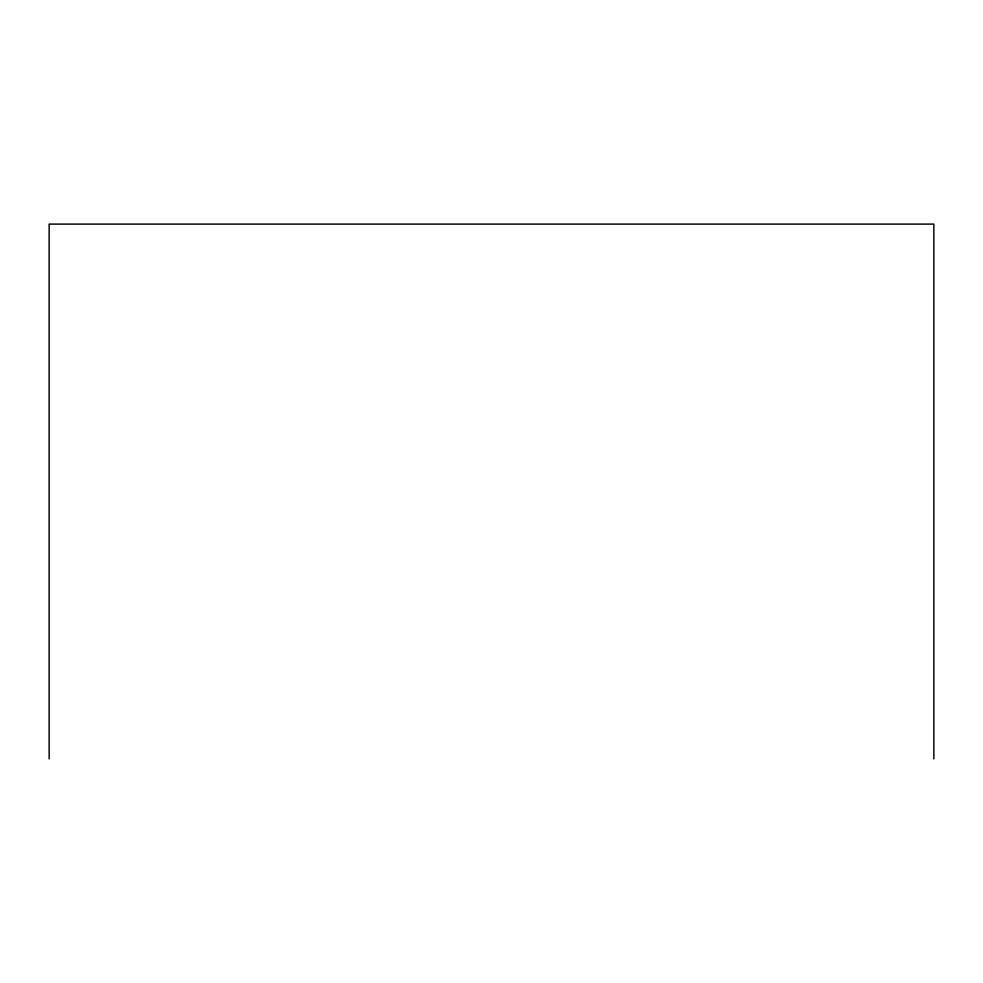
<?xml version="1.0" encoding="UTF-8"?>
<svg xmlns="http://www.w3.org/2000/svg" width="983" height="983" viewBox="0 0 983 983"><rect width="100%" height="100%" fill="white"/><g stroke="black" fill="none" stroke-linecap="round" stroke-linejoin="round"><path stroke-width="1.47" d="M933.85 758.901L933.85 224.099L49.15 224.099L49.15 758.901"/></g></svg>
